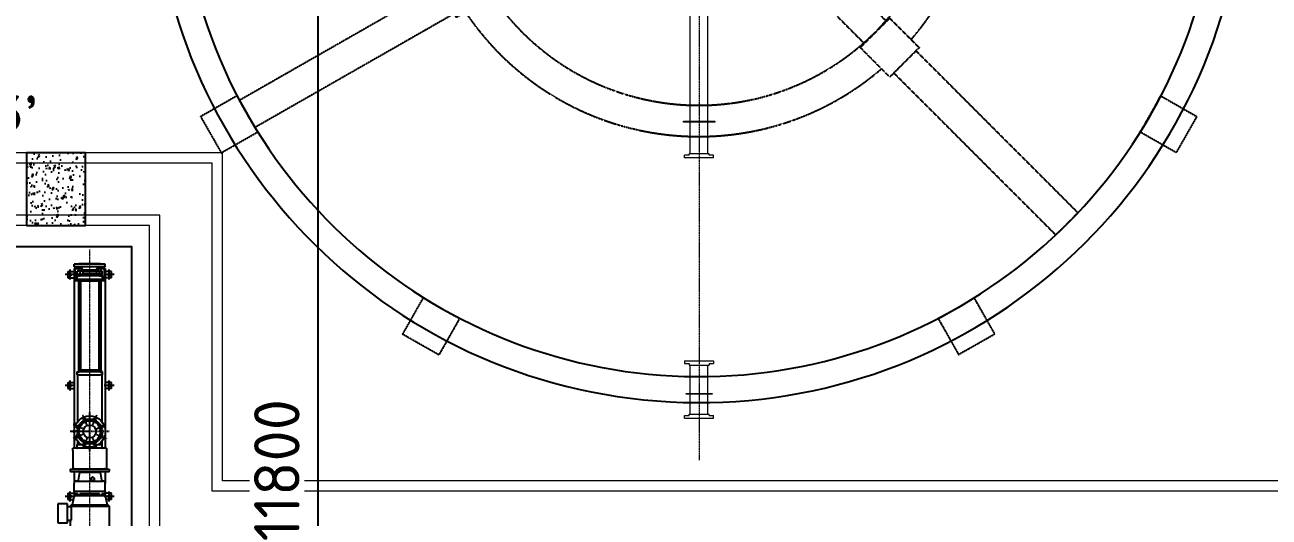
# Model space of a CAD drawing. Header units: inches. Extents: x 8618018 to 8935006, y 2431589 to 2567223.
# Drawn here: x 8653508 to 8665463, y 2482790 to 2487518 of the extents above; entities that cross this region are included whole.
import ezdxf

# ---------------------------------------------------------------- set-up
doc = ezdxf.new("R2010")
doc.units = ezdxf.units.IN
doc.header["$MEASUREMENT"] = 0
for name, pattern in [('CENTER', [2, 1.25, -0.25, 0.25, -0.25]), ('CHAIN', [0.35429999999999995, 0.2362, -0.0295, 0.0591, -0.0295]), ('HIDDEN', [0.375, 0.25, -0.125])]:
    doc.linetypes.add(name, pattern=pattern)
doc.layers.get('Defpoints').update_dxf_attribs({"color": 252})
for name, color, linetype in [('Civil', 252, 'Continuous'), ('EQ', 252, 'Continuous'), ('TEXT', 252, 'Continuous')]:
    doc.layers.add(name, color=color, linetype=linetype)
for name, color, linetype, lineweight in [('CL', 252, 'CENTER', 5), ('DIM', 252, 'Continuous', 13), ('PUDDLE', 252, 'Continuous', 5), ('TRENCH', 252, 'Continuous', 13)]:
    doc.layers.add(name, color=color, linetype=linetype, lineweight=lineweight)
doc.styles.add('ISOCPEUR', font='isocpeur.ttf')
doc.styles.add('TIT', font='romand.shx')
doc.dimstyles.new('DIM', dxfattribs={"dimscale": 175, "dimtxt": 2.5, "dimasz": 2.5, "dimexe": 0.875, "dimexo": 0.875, "dimgap": 1, "dimtad": 1, "dimdec": 0, "dimzin": 9, "dimdsep": 46, "dimtxsty": 'ISOCPEUR', "dimblk": 'OBLIQUE', "dimcen": 0.09, "dimclrd": 256, "dimclre": 256, "dimclrt": 252, "dimadec": 0, "dimazin": 0, "dimtfac": 1, "dimtdec": 0, "dimtmove": 0, "dimatfit": 3, "dimfxl": 1, "dimtfill": 1, "dimtolj": 1, "dimtzin": 0, "dimarcsym": 0})

# ---------------------------------------------------------------- blocks, each defined once
blk = doc.blocks.new('6so')
for p, q in [((-1, 5.5), (-1, 3.780000000000655)), ((0, 5.5), (-1, 5.5)), ((0, 5.5), (0, -5.5)), ((-1, 3.780000000000655), (-1.559999999999945, 3.7800000000002)), ((-1.559999999999945, 3.7800000000002), (-1.559999999999945, -3.780000000000655)), ((-1, -3.780000000000655), (-1.559999999999945, -3.780000000000655)), ((-1, -3.780000000000655), (-1, -5.5)), ((0, -5.5), (-1, -5.5))]:
    blk.add_line(p, q)
blk = doc.blocks.new('A$C1cf937d4')
at = {"layer": 'Civil', "linetype": 'HIDDEN'}
for p, q in [((-1874.800694378093, 2086.932728734799), (-3429.391711534932, 3641.523745892104)), ((-2086.932728733867, 1874.800694378559), (-3641.617532730103, 3429.485498376191)), ((4262.382150085643, 2608.725796874147), (2343.699790444225, 1513.112793071661)), ((4411.157334074378, 2348.214866481721), (2492.461942141876, 1252.594420932233)), ((-359.2967445477843, 571.4287789030932), (-1591.74936751835, 1803.881401875988)), ((-571.4287789035589, 359.2967445473187), (-1803.881401875988, 1591.749367520213)), ((1996.085762564093, 1314.616962150671), (495.878024443984, 457.962864076253)), ((2144.847914261743, 1054.098590011243), (645.3525232858956, 197.851259002462)), ((-646.4248523823917, -194.3190938225016), (-2154.437361722812, -1055.429900845047)), ((-498.3750478271395, -455.2442330271006), (-2005.675210023299, -1315.948272984475)), ((1800.354712093249, -1588.222677735612), (571.4287789035589, -359.2967445445247)), ((1588.222677737474, -1800.354712091852), (359.2967445477843, -571.4287789012305)), ((-2502.051389602944, -1253.925731766038), (-4420.733749244362, -2349.538735568523)), ((-2353.289237905294, -1514.444103905465), (-4271.971597546712, -2610.057107707951)), ((3638.090842949226, -3425.958808591589), (2083.406038952991, -1871.274004594423)), ((3425.958808593452, -3638.09084294783), (1871.274004595354, -2083.406038950197))]:
    blk.add_line(p, q, dxfattribs=at)
for points in [[(-1776.65654495731, 4674.888792538084), (-1904.137566277757, 5056.99359773146), (-1524.697850387543, 5183.585469526704), (-1397.289392119274, 4801.698152470868, 0.02000800960468786), (-1776.656545765698, 4674.888792231213)], [(-2648.512434044853, -4242.867470765486, 0.02000801966171532), (-2300.889212079346, -4440.75205355091), (-2500.30014815554, -4792.000667801127), (-2848.151718808338, -4594.518302020617), (-2648.512435497716, -4242.867469860241)]]:
    blk.add_lwpolyline(points, format="xyb", dxfattribs=at)
for points in [[(1771.798339182511, 4674.360681095161), (1899.772033169866, 5057.942197021563), (1520.332317277789, 5184.534068816807), (1392.46886366792, 4801.282981507014, -0.02000801383391155)], [(-4440.323672451079, 2304.61848228192), (-4787.727592788637, 2502.994336828124), (-4589.378057191148, 2850.352166347206), (-4241.902707682922, 2651.935524054803, 0.02000800690170747)], [(4434.432559886947, 2303.928057715762), (4785.650763720274, 2504.481958342716), (4582.482982397079, 2860.277697093785), (4230.900967191905, 2659.516051569488, -0.02049444915521895)], [(-4440.681900897995, -2303.928635797463), (-4789.464381936938, -2503.091681106016), (-4591.114846339449, -2850.449510625098), (-4242.314937571064, -2651.276513670571, -0.02000800636181457)], [(4434.790683221072, -2303.238151209895), (4782.177185423672, -2501.604059584904), (4583.827649826184, -2848.961889103986), (4236.477766584605, -2650.61689102184, 0.02000800672101009)], [(2295.851168937981, -4440.12493063556), (2493.149605792016, -4787.652523169294), (2841.001176446676, -4590.170157388784), (2643.420505329967, -4242.145428664982, -0.02000802714897019)]]:
    blk.add_lwpolyline(points, format="xyb", close=True, dxfattribs=at)
for points in [[(-1843.619269888848, 2118.114153224044), (-1560.567943029106, 1835.062826365698), (-1843.410655504093, 1552.220113891177), (-2126.461982361972, 1835.271440749522)], [(2522.151557026431, 1200.600751503836), (2174.537529144436, 1002.104920582846), (1976.187993546948, 1349.462750101928), (2323.802021428943, 1547.958581022918)], [(-2530.939313560724, -1203.336016317829), (-2183.325285678729, -1004.840185396839), (-1984.975750083104, -1352.198014915921), (-2332.589777963236, -1550.693845836911)], [(1831.744750967249, -2122.935292579699), (1548.693424107507, -1839.883965721354), (1831.536136582494, -1557.041253246367), (2114.587463442236, -1840.092580105178)]]:
    blk.add_lwpolyline(points, close=True, dxfattribs=at)
blk.add_circle((0, 0), 675, dxfattribs=at)
for centre, radius, start, end in [((-3.124820571392775, 0), 5000, 133.2555371512354, 136.6938001293376), ((-3.951808961108327, 3.565705014858395), 2697.931005575505, 33.73205656625596, 130.7863915838828), ((-3.951808961108327, 3.565705014858395), 2397.931005575505, 34.23404978623863, 204.7860567023536), ((-3.951808961108327, 3.565705014858395), 2697.931005575505, 139.2889661425063, 176.8507369024956), ((0, 1.782852507662028), 2695.116213978893, 319.1030394563755, 25.26650527581505), ((-3.951808961108327, 3.565705014858395), 2397.931005575505, 214.3547445198648, 25.2207277748172), ((-3.951808961108327, 3.565705014858395), 2697.931005575172, 176.8507369024956, 205.3366606823564), ((-3.951808961108327, 3.565705014858395), 2697.931005575505, 213.8392586844001, 310.7110338400915), ((-3.124820571392775, 0), 5000, 313.3061997952317, 316.7444628487646)]:
    blk.add_arc(centre, radius, start, end, dxfattribs=at)
blk = doc.blocks.new('2')
for p, q in [((983253.5364856324, 2753841.446768465), (983293.5364856324, 2753841.446768465)), ((983253.5364856324, 2753841.446768465), (983253.5364856324, 2753801.446768465)), ((983493.5364856324, 2753887.446768465), (983293.5364856324, 2753887.446768465)), ((983293.5364856324, 2753870.446768465), (983293.5364856324, 2753887.446768465)), ((983493.5364856324, 2753870.446768465), (983293.5364856324, 2753870.446768465)), ((983293.5364856324, 2753861.446768465), (983293.5364856324, 2752708.946768465)), ((983293.5364856324, 2753861.446768465), (983301.0364856324, 2753861.446768465)), ((983301.0364856324, 2753861.446768465), (983323.5364856324, 2753861.446768465)), ((983301.0364856324, 2753781.446768465), (983301.0364856324, 2753861.446768465)), ((983313.5364856324, 2753812.946768465), (983313.5364856324, 2753843.946768465)), ((983349.0864856327, 2753843.946768465), (983313.5364856324, 2753843.946768465)), ((983324.5364856324, 2753890.446768465), (983322.8044348247, 2753887.446768465)), ((983323.5364856324, 2753861.446768465), (983338.5364856324, 2753861.446768465)), ((983323.5364856324, 2753843.946768465), (983323.5364856324, 2753861.446768465)), ((983324.2864856324, 2753818.946768465), (983324.2864856324, 2753824.946768465)), ((983462.5364856324, 2753890.446768465), (983324.5364856324, 2753890.446768465)), ((983349.0864856327, 2753825.446768465), (983334.1895657252, 2753812.946768465)), ((983337.7864856324, 2753824.946768465), (983337.7864856324, 2753818.946768465)), ((983338.5364856324, 2753861.446768465), (983338.5364856324, 2753843.946768465)), ((983338.5364856324, 2753861.446768465), (983344.6589856325, 2753861.446768465)), ((983349.0864856327, 2753850.446768465), (983343.054172684, 2753865.433881381)), ((983437.9864856326, 2753850.446768465), (983349.0864856327, 2753850.446768465)), ((983349.0864856327, 2753841.716939057), (983349.0864856327, 2753850.446768465)), ((983437.9864856326, 2753841.716939057), (983349.0864856327, 2753841.716939057)), ((983351.2864856324, 2753840.446768465), (983349.0864856327, 2753841.716939057)), ((983437.9864856326, 2753840.446768465), (983349.0864856327, 2753840.446768465)), ((983349.0864856327, 2753840.446768465), (983349.0864856327, 2753825.446768465)), ((983437.9864856326, 2753825.446768465), (983349.0864856327, 2753825.446768465)), ((983435.7864856324, 2753840.446768465), (983437.9864856326, 2753841.716939057)), ((983437.9864856326, 2753850.446768465), (983444.0187985813, 2753865.433881381)), ((983437.9864856326, 2753841.716939057), (983437.9864856326, 2753850.446768465)), ((983473.5364856324, 2753843.946768465), (983437.9864856326, 2753843.946768465)), ((983437.9864856326, 2753840.446768465), (983437.9864856326, 2753825.446768465)), ((983437.9864856326, 2753825.446768465), (983452.8834055401, 2753812.946768465)), ((983442.4139856324, 2753861.446768465), (983448.5364856324, 2753861.446768465)), ((983448.5364856324, 2753861.446768465), (983463.5364856324, 2753861.446768465)), ((983448.5364856324, 2753843.946768465), (983448.5364856324, 2753861.446768465)), ((983449.2864856324, 2753818.946768465), (983449.2864856324, 2753824.946768465)), ((983462.5364856324, 2753890.446768465), (983464.2685364401, 2753887.446768465)), ((983462.7864856324, 2753824.946768465), (983462.7864856324, 2753818.946768465)), ((983463.5364856324, 2753861.446768465), (983463.5364856324, 2753843.946768465)), ((983463.5364856324, 2753861.446768465), (983486.0364856324, 2753861.446768465)), ((983473.5364856324, 2753812.946768465), (983473.5364856324, 2753843.946768465)), ((983486.0364856324, 2753861.446768465), (983493.5364856324, 2753861.446768465)), ((983486.0364856324, 2753861.446768465), (983486.0364856324, 2753781.446768465)), ((983493.5364856324, 2753870.446768465), (983493.5364856324, 2753887.446768465)), ((983493.5364856324, 2753861.446768465), (983493.5364856324, 2752708.946768465)), ((983533.5364856324, 2753841.446768465), (983493.5364856324, 2753841.446768465)), ((983533.5364856324, 2753801.446768465), (983533.5364856324, 2753841.446768465)), ((983253.5364856324, 2753801.446768465), (983293.5364856324, 2753801.446768465)), ((983321.0364856324, 2753781.446768465), (983301.0364856324, 2753781.446768465)), ((983311.0364856324, 2753812.946768465), (983311.0364856324, 2753789.946768465)), ((983311.0364856324, 2753812.946768465), (983326.0364856324, 2753812.946768465)), ((983326.0364856324, 2753789.946768465), (983311.0364856324, 2753789.946768465)), ((983313.5364856324, 2753789.946768465), (983313.5364856324, 2753783.946768465)), ((983321.0364856324, 2753783.946768465), (983313.5364856324, 2753783.946768465)), ((983321.0364856324, 2753780.446768465), (983321.0364856324, 2753789.946768465)), ((983321.0364856324, 2753780.446768465), (983322.1291083726, 2753780.446768465)), ((983322.1291083726, 2753789.946768465), (983322.1291083726, 2753198.446768465)), ((983461.0364856324, 2753812.946768465), (983326.0364856324, 2753812.946768465)), ((983461.0364856324, 2753789.946768465), (983326.0364856324, 2753789.946768465)), ((983334.1291083726, 2753789.946768465), (983334.1291083726, 2753198.446768465)), ((983334.1291083726, 2753780.446768465), (983452.9438628922, 2753780.446768465)), ((983452.9438628922, 2753789.946768465), (983452.9438628922, 2753198.446768465)), ((983461.0364856324, 2753812.946768465), (983476.0364856324, 2753812.946768465)), ((983476.0364856324, 2753789.946768465), (983461.0364856324, 2753789.946768465)), ((983464.9438628922, 2753789.946768465), (983464.9438628922, 2753198.446768465)), ((983464.9438628922, 2753780.446768465), (983466.0364856324, 2753780.446768465)), ((983466.0364856324, 2753780.446768465), (983466.0364856324, 2753789.946768465)), ((983473.5364856324, 2753783.946768465), (983466.0364856324, 2753783.946768465)), ((983486.0364856324, 2753781.446768465), (983466.0364856324, 2753781.446768465)), ((983473.5364856324, 2753783.946768465), (983473.5364856324, 2753789.946768465)), ((983476.0364856324, 2753789.946768465), (983476.0364856324, 2753812.946768465)), ((983533.5364856324, 2753801.446768465), (983493.5364856324, 2753801.446768465)), ((983311.0364856324, 2753198.446768465), (983326.0364856324, 2753198.446768465)), ((983311.0364856324, 2753198.446768465), (983311.0364856324, 2753179.446768465)), ((983322.1291083726, 2753208.446768465), (983321.0364856324, 2753208.446768465)), ((983321.0364856324, 2753208.446768465), (983321.0364856324, 2753198.446768465)), ((983461.0364856324, 2753198.446768465), (983326.0364856324, 2753198.446768465)), ((983452.9438628922, 2753208.446768465), (983334.1291083726, 2753208.446768465)), ((983461.0364856324, 2753198.446768465), (983476.0364856324, 2753198.446768465)), ((983466.0364856324, 2753208.446768465), (983464.9438628922, 2753208.446768465)), ((983466.0364856324, 2753208.446768465), (983466.0364856324, 2753198.446768465)), ((983476.0364856324, 2753179.446768465), (983476.0364856324, 2753198.446768465)), ((983253.5364856324, 2753131.446768465), (983293.5364856324, 2753131.446768465)), ((983253.5364856324, 2753131.446768465), (983253.5364856324, 2753091.446768465)), ((983326.0364856324, 2753179.446768465), (983311.0364856324, 2753179.446768465)), ((983316.0364856324, 2753179.446768465), (983316.0364856324, 2752879.642891764)), ((983326.0364856324, 2753179.446768465), (983461.0364856324, 2753179.446768465)), ((983476.0364856324, 2753179.446768465), (983461.0364856324, 2753179.446768465)), ((983471.0364856324, 2753179.446768465), (983471.0364856324, 2752879.642891764)), ((983533.5364856324, 2753131.446768465), (983493.5364856324, 2753131.446768465)), ((983533.5364856324, 2753091.446768465), (983533.5364856324, 2753131.446768465)), ((983253.5364856324, 2753091.446768465), (983293.5364856324, 2753091.446768465)), ((983533.5364856324, 2753091.446768465), (983493.5364856324, 2753091.446768465)), ((983316.0364856324, 2752855.31459417), (983316.0364856324, 2752838.808291938)), ((983316.0364856324, 2752794.085244992), (983316.0364856324, 2752777.57894276)), ((983471.0364856324, 2752855.31459417), (983471.0364856324, 2752838.808291938)), ((983471.0364856324, 2752794.085244992), (983471.0364856324, 2752777.57894276)), ((983501.0364856324, 2752708.946768465), (983286.0364856324, 2752708.946768465)), ((983286.0364856324, 2752693.946768465), (983286.0364856324, 2752708.946768465)), ((983313.5364856324, 2752734.446768465), (983336.3001335477, 2752734.446768465)), ((983313.5364856324, 2752711.446768465), (983313.5364856324, 2752734.446768465)), ((983313.5364856324, 2752711.446768465), (983473.5364856324, 2752711.446768465)), ((983313.5364856324, 2752710.946768465), (983313.5364856324, 2752711.446768465)), ((983313.5364856324, 2752711.446768465), (983473.5364856324, 2752711.446768465)), ((983316.0364856324, 2752753.250645166), (983316.0364856324, 2752734.446768465)), ((983358.9774775445, 2752734.446768465), (983366.8661445421, 2752734.446768465)), ((983420.2068267227, 2752734.446768465), (983428.0954937208, 2752734.446768465)), ((983450.7728377176, 2752734.446768465), (983473.5364856324, 2752734.446768465)), ((983471.0364856324, 2752753.250645166), (983471.0364856324, 2752734.446768465)), ((983473.5364856324, 2752711.446768465), (983473.5364856324, 2752734.446768465)), ((983473.5364856324, 2752710.946768465), (983473.5364856324, 2752711.446768465)), ((983501.0364856324, 2752708.946768465), (983501.0364856324, 2752693.946768465)), ((983286.0364856324, 2752693.946768465), (983286.0364856324, 2752578.446768465)), ((983501.0364856324, 2752693.946768465), (983501.0364856324, 2752578.446768465)), ((983268.5364856324, 2752576.446768465), (983518.5364856324, 2752576.446768465)), ((983268.5364856324, 2752576.446768465), (983268.5364856324, 2752563.446768465)), ((983271.5364856324, 2752560.446768465), (983515.5364856324, 2752560.446768465)), ((983286.0364856324, 2752578.446768465), (983501.0364856324, 2752578.446768465)), ((983293.5364856324, 2752578.446768465), (983293.5364856324, 2752576.446768465)), ((983293.5364856324, 2752560.446768465), (983293.5364856324, 2752484.446768465)), ((983296.0364856324, 2752576.446768465), (983296.0364856324, 2752578.446768465)), ((983327.5364856324, 2752555.446768465), (983318.8278396875, 2752506.057583044)), ((983327.5364856324, 2752555.446768465), (983459.5364856324, 2752555.446768465)), ((983459.5364856324, 2752555.446768465), (983468.2451315774, 2752506.057583044)), ((983491.0364856324, 2752578.446768465), (983491.0364856324, 2752576.446768465)), ((983493.5364856324, 2752578.446768465), (983493.5364856324, 2752576.446768465)), ((983493.5364856324, 2752560.446768465), (983493.5364856324, 2752484.446768465)), ((983518.5364856324, 2752576.446768465), (983518.5364856324, 2752563.446768465)), ((983293.5364856324, 2752433.446768465), (983293.5364856324, 2752484.446768465)), ((983308.5364856324, 2752499.446768465), (983478.5364856324, 2752499.446768465)), ((983403.0392458043, 2752506.057585421), (983402.6989098391, 2752513.446768465)), ((983403.0393383973, 2752506.055576592), (983403.0392459291, 2752506.057583044)), ((983403.0393383973, 2752506.055576592), (983403.0393383973, 2752513.446768465)), ((983403.0393383973, 2752506.055576592), (983422.3578549232, 2752506.055576592)), ((983412.872597673, 2752523.446768465), (983412.0789195942, 2752523.446768465)), ((983422.3578549232, 2752513.446768465), (983422.3578549232, 2752506.055576592)), ((983493.5364856324, 2752433.446768465), (983493.5364856324, 2752484.446768465)), ((983253.5364856324, 2752421.446768465), (983293.5364856324, 2752421.446768465)), ((983253.5364856324, 2752421.446768465), (983253.5364856324, 2752381.446768465)), ((983293.5364856324, 2752406.446768465), (983281.0364856324, 2752347.446768465)), ((983493.5364856324, 2752433.446768465), (983293.5364856324, 2752433.446768465)), ((983293.5364856324, 2752433.446768465), (983293.5364856324, 2752406.446768465)), ((983293.5364856324, 2752406.446768465), (983493.5364856324, 2752406.446768465)), ((983294.5364856324, 2752433.446768465), (983294.5364856324, 2752418.446768465)), ((983316.8198867366, 2752418.446768465), (983294.5364856324, 2752418.446768465)), ((983313.5364856324, 2752418.446768465), (983313.5364856324, 2752406.446768465)), ((983316.8198867366, 2752418.446768465), (983316.8198867366, 2752406.446768465)), ((983456.1109489049, 2752418.446768465), (983330.9620223604, 2752418.446768465)), ((983330.9620223604, 2752418.446768465), (983330.9620223604, 2752406.446768465)), ((983344.4826926426, 2752418.446768465), (983344.4826926426, 2752406.446768465)), ((983442.5902786222, 2752418.446768465), (983442.5902786222, 2752406.446768465)), ((983456.1109489049, 2752418.446768465), (983456.1109489049, 2752406.446768465)), ((983492.5364856324, 2752418.446768465), (983470.2530845287, 2752418.446768465)), ((983470.2530845287, 2752418.446768465), (983470.2530845287, 2752406.446768465)), ((983473.5364856324, 2752418.446768465), (983473.5364856324, 2752406.446768465)), ((983492.5364856324, 2752433.446768465), (983492.5364856324, 2752418.446768465)), ((983493.5364856324, 2752433.446768465), (983493.5364856324, 2752406.446768465)), ((983533.5364856324, 2752421.446768465), (983493.5364856324, 2752421.446768465)), ((983493.5364856324, 2752406.446768465), (983506.0364856324, 2752347.446768465)), ((983533.5364856324, 2752381.446768465), (983533.5364856324, 2752421.446768465)), ((983189.5364856324, 2752353.446768465), (983189.5364856324, 2752231.446768465)), ((983250.3364856327, 2752353.446768465), (983189.5364856324, 2752353.446768465)), ((983250.3364856327, 2752231.446768465), (983250.3364856327, 2752353.446768465)), ((983276.05580637, 2752335.146768465), (983250.3364856327, 2752335.146768465)), ((983253.5364856324, 2752381.446768465), (983288.2398754628, 2752381.446768465)), ((983276.5164856324, 2752347.446768465), (983268.5364856324, 2752339.466768465)), ((983268.5364856324, 2752339.466768465), (983518.5364856324, 2752339.466768465)), ((983268.5364856324, 2752339.466768465), (983268.5364856324, 2752335.146768465)), ((983276.05580637, 2752249.746768465), (983276.05580637, 2752335.146768465)), ((983276.5164856324, 2752347.446768465), (983510.5564856324, 2752347.446768465)), ((983533.5364856324, 2752381.446768465), (983498.833095802, 2752381.446768465)), ((983510.5564856324, 2752347.446768465), (983518.5364856324, 2752339.466768465)), ((983518.5364856324, 2752339.466768465), (983518.5364856324, 2752120.426768465)), ((983189.5364856324, 2752231.446768465), (983250.3364856327, 2752231.446768465)), ((983250.3364856327, 2752249.746768465), (983276.05580637, 2752249.746768465)), ((983268.5364856324, 2752249.746768465), (983268.5364856324, 2752120.426768465)), ((983260.5364856324, 2752112.446768465), (983526.5364856324, 2752112.446768465)), ((983260.5364856324, 2752112.446768465), (983260.5364856324, 2752015.446768465)), ((983268.5364856324, 2752120.426768465), (983518.5364856324, 2752120.426768465)), ((983276.5164856324, 2752112.446768465), (983268.5364856324, 2752120.426768465)), ((983510.5564856324, 2752112.446768465), (983518.5364856324, 2752120.426768465)), ((983526.5364856324, 2752112.446768465), (983526.5364856324, 2752015.446768465)), ((983280.5364856324, 2751995.446768465), (983506.5364856324, 2751995.446768465))]:
    blk.add_line(p, q)
at = {"linetype": 'CHAIN', "ltscale": 7.111627578735352}
for p, q in [((983268.5364856324, 2753789.446768465), (983268.5364856324, 2753853.446768465)), ((983518.5364856324, 2753789.446768465), (983518.5364856324, 2753853.446768465)), ((983300.5364856324, 2753821.446768465), (983236.5364856324, 2753821.446768465)), ((983550.5364856324, 2753821.446768465), (983486.5364856324, 2753821.446768465)), ((983300.5364856324, 2753111.446768465), (983236.5364856324, 2753111.446768465)), ((983268.5364856324, 2753079.446768465), (983268.5364856324, 2753143.446768465)), ((983550.5364856324, 2753111.446768465), (983486.5364856324, 2753111.446768465)), ((983518.5364856324, 2753079.446768465), (983518.5364856324, 2753143.446768465)), ((983300.5364856324, 2752401.446768465), (983236.5364856324, 2752401.446768465)), ((983268.5364856324, 2752369.446768465), (983268.5364856324, 2752433.446768465)), ((983550.5364856324, 2752401.446768465), (983486.5364856324, 2752401.446768465)), ((983518.5364856324, 2752369.446768465), (983518.5364856324, 2752433.446768465))]:
    blk.add_line(p, q, dxfattribs=at)
at = {"linetype": 'CHAIN', "ltscale": 7.556110382080078}
for p, q in [((983375.933047744, 2752858.94522696), (983349.910574343, 2752921.769035171)), ((983437.1623969222, 2752921.769035171), (983411.1399235213, 2752858.94522696)), ((983351.038027137, 2752834.050206354), (983288.2142189262, 2752860.072679754)), ((983351.038027137, 2752798.843330576), (983288.2142189262, 2752772.820857175)), ((983436.0349441282, 2752834.050206354), (983498.8587523387, 2752860.072679754)), ((983436.0349441282, 2752798.843330576), (983498.8587523387, 2752772.820857175)), ((983375.933047744, 2752773.94830997), (983349.910574343, 2752711.124501759)), ((983411.1399235213, 2752773.94830997), (983437.1623969222, 2752711.124501759))]:
    blk.add_line(p, q, dxfattribs=at)
at = {"linetype": 'CHAIN', "ltscale": 23.99096870422363}
for p, q in [((983393.5364856324, 2752691.446768465), (983393.5364856324, 2752941.446768465)), ((983518.5364856324, 2752816.446768465), (983268.5364856324, 2752816.446768465))]:
    blk.add_line(p, q, dxfattribs=at)
at = {"flags": 128}
for points in [[(983402.6989098391, 2752513.446768465), (983402.6897617183, 2752514.070957842), (983402.7206530175, 2752514.704283419), (983402.7932884297, 2752515.34318799), (983402.9092880092, 2752515.982054415), (983403.0688556037, 2752516.615484896), (983403.2712646327, 2752517.238253298), (983403.5157157979, 2752517.845333757), (983403.8002743325, 2752518.432501497), (983404.122071465, 2752518.995398226), (983404.4780828557, 2752519.529713335), (983404.8640372357, 2752520.031956377), (983405.2749552331, 2752520.499132814), (983405.711713036, 2752520.933979692), (983406.1842956147, 2752521.346043291), (983406.690302094, 2752521.730831804), (983407.2266234956, 2752522.083414736), (983407.7892472348, 2752522.400215807), (983408.3738102517, 2752522.67821187), (983408.9760925374, 2752522.914704027), (983409.5914842687, 2752523.108414354), (983410.2148141465, 2752523.258398714), (983410.8408500752, 2752523.364046755), (983411.4640822015, 2752523.426340761), (983412.0789196095, 2752523.446768465)], [(983403.0393381915, 2752513.446768465), (983403.0596675477, 2752514.081543627), (983403.121563395, 2752514.724920931), (983403.2263894877, 2752515.371349993), (983403.3750875792, 2752516.015375795), (983403.5669889054, 2752516.651838961), (983403.8010444245, 2752517.275675478), (983404.0759994588, 2752517.882288637), (983404.3892623982, 2752518.467634859), (983404.7377767167, 2752519.027489366), (983405.1181723676, 2752519.557846727), (983405.5257882676, 2752520.05557889), (983405.9556378922, 2752520.517805757), (983406.4131059251, 2752520.951431932), (983406.9048883519, 2752521.362017336), (983407.4279524884, 2752521.744650545), (983407.9790415368, 2752522.09476346), (983408.5540558896, 2752522.409084978), (983409.1487063966, 2752522.684687319), (983409.7588982186, 2752522.919081392), (983410.3800561032, 2752523.111113253), (983411.0071649156, 2752523.259819689), (983411.6351558766, 2752523.364609423), (983412.2587468228, 2752523.426455202), (983412.872597178, 2752523.446768465)], [(983412.872597178, 2752523.446768465), (983413.4850372872, 2752523.426455202), (983414.104362925, 2752523.364609423), (983414.7251953683, 2752523.259819689), (983415.342260798, 2752523.111113253), (983415.9506787858, 2752522.919081392), (983416.5456642709, 2752522.684687319), (983417.1229114137, 2752522.409084978), (983417.6787104211, 2752522.09476346), (983418.2091941438, 2752521.744650545), (983418.7107076249, 2752521.362017336), (983419.1804756722, 2752520.951431932), (983419.615947207, 2752520.517805757), (983420.0237884126, 2752520.05557889), (983420.4093541703, 2752519.557846727), (983420.7681383691, 2752519.027489366), (983421.0959662995, 2752518.467634859), (983421.3899173341, 2752517.882288637), (983421.6473664842, 2752517.275675478), (983421.8661131463, 2752516.651838961), (983422.0451774201, 2752516.015375795), (983422.1837510667, 2752515.371349993), (983422.2813572488, 2752514.724920931), (983422.3389520249, 2752514.081543627), (983422.3578538499, 2752513.446768465)]]:
    blk.add_lwpolyline(points, dxfattribs=at)
for centre, radius in [((983268.5364856324, 2753821.446768465), 7.000000000000001), ((983518.5364856324, 2753821.446768465), 7.000000000000001), ((983268.5364856324, 2753111.446768465), 7.000000000000001), ((983518.5364856324, 2753111.446768465), 7.000000000000001), ((983393.5364856324, 2752816.446768465), 100), ((983393.5364856324, 2752816.446768465), 70.73205080756888), ((983393.5364856324, 2752816.446768465), 69), ((983362.9218110433, 2752890.357131066), 9.000000000000002), ((983424.1511602215, 2752890.357131066), 9.000000000000002), ((983319.6261230316, 2752847.061443054), 9.000000000000002), ((983319.6261230316, 2752785.832093876), 9.000000000000002), ((983393.5364856324, 2752816.446768465), 41.25), ((983467.4468482337, 2752847.061443054), 9.000000000000002), ((983467.4468482337, 2752785.832093876), 9.000000000000002), ((983362.9218110433, 2752742.536405864), 9.000000000000002), ((983424.1511602215, 2752742.536405864), 9.000000000000002), ((983268.5364856324, 2752401.446768465), 7.000000000000001), ((983518.5364856324, 2752401.446768465), 7.000000000000001)]:
    blk.add_circle(centre, radius)
at = {"linetype": 'CHAIN', "ltscale": 23.99096870422363}
blk.add_circle((983393.5364856324, 2752816.446768465), 80, dxfattribs=at)
for centre, radius, start, end in [((983331.0364856324, 2753824.946768465), 6.749999999999996, 360, 180), ((983331.0364856324, 2753821.446768465), 7.000000000000004, 15.35888558443908, 164.6411144155609), ((983335.6327741346, 2753862.446768465), 8.000000000000002, 21.92478521781858, 89.99999999999999), ((983451.4401971307, 2753862.446768465), 8, 89.99999999999999, 158.0752147821814), ((983456.0364856324, 2753824.946768465), 6.749999999999996, 360, 180), ((983456.0364856324, 2753821.446768465), 7.000000000000001, 15.35888558443908, 164.6411144155609), ((983331.0364856324, 2753821.446768465), 6.999999999999998, 195.3588855844391, 344.6411144155609), ((983331.0364856324, 2753818.946768465), 6.750000000000014, 180, 242.7339555568086), ((983331.0364856324, 2753821.446768465), 7.500000000000016, 206.8506659349176, 333.1493340650825), ((983331.0364856324, 2753818.946768465), 6.750000000026018, 297.2660444431914, 298.8692669808425), ((983331.0364856324, 2753818.946768465), 6.750000000000049, 321.1307330230121, 360), ((983456.0364856324, 2753821.446768465), 7.000000000000008, 195.3588855844391, 344.6411144155609), ((983456.0364856324, 2753818.946768465), 6.749999999999891, 180, 218.8692669769879), ((983456.0364856324, 2753821.446768465), 7.50000000000002, 206.8506659349176, 333.1493340650825), ((983456.0364856324, 2753818.946768465), 6.750000000025942, 241.1307330191575, 242.7339555568086), ((983456.0364856324, 2753818.946768465), 6.749999999999988, 297.2660444431914, 360), ((983311.5364856324, 2752710.946768465), 2, 270, 360), ((983475.5364856324, 2752710.946768465), 2, 180, 270), ((983271.5364856324, 2752563.446768465), 3, 180, 270), ((983296.5364856324, 2752576.446768465), 2, 360, 89.99999999999999), ((983322.5364856324, 2752555.446768465), 5.00000000000001, 360, 89.99999999999999), ((983464.5364856324, 2752555.446768465), 5.00000000000001, 89.99999999999999, 180), ((983490.5364856324, 2752576.446768465), 2, 89.99999999999999, 180), ((983515.5364856324, 2752563.446768465), 3, 270, 360), ((983308.5364856324, 2752484.446768465), 15, 89.99999999999999, 180), ((983310.9493776634, 2752507.446768465), 8.000000000000004, 270, 350.000000001095), ((983476.1235936014, 2752507.446768465), 8.000000000000002, 189.999999998905, 270), ((983478.5364856324, 2752484.446768465), 15, 360, 89.99999999999999), ((983280.5364856324, 2752015.446768465), 20, 180, 270), ((983506.5364856324, 2752015.446768465), 20, 270, 360)]:
    blk.add_arc(centre, radius, start, end)
at = {"layer": 'CL', "linetype": 'CHAIN', "ltscale": 1.5}
blk.add_line((983393.5364856324, 2751859.920965369), (983393.5364856324, 2753982.876575123), dxfattribs=at)
blk = doc.blocks.new('A$C39A61CD5')
at = {"layer": 'EQ', "rotation": 180}
blk.add_blockref('2', (983550.5366182658, 2753982.87644899), dxfattribs=at)
blk = doc.blocks.new('_Oblique')
at = {"color": 0, "linetype": 'ByBlock', "lineweight": -2}
blk.add_line((-0.5, -0.5), (0.5, 0.5), dxfattribs=at)
blk = doc.blocks.new('*D267')
at = {"layer": 'Defpoints', "color": 0, "transparency": 16777216}
for p in [(28336.12855757587, 17799.99995488115), (28241.80582709252, 5999.999954880215), (29272.08469026163, 5999.999954880215)]:
    blk.add_point(p, dxfattribs=at)
at = {"layer": 'DIM', "lineweight": -2, "transparency": 16777216}
for p, q in [((28183.00355757587, 17799.99995488115), (28088.68082709253, 17799.99995488115)), ((28241.80582709253, 17799.99995488115), (28241.80582709252, 5999.999954880215)), ((29118.95969026163, 5999.999954880215), (28088.68082709252, 5999.999954880215))]:
    blk.add_line(p, q, dxfattribs=at)
at = {"layer": 'DIM', "lineweight": -2, "transparency": 16777216, "xscale": 437.5, "yscale": 437.5, "zscale": 437.5}
for p, rotation in [((28241.80582709253, 17799.99995488115), 90), ((28241.80582709252, 5999.999954880215), 270)]:
    blk.add_blockref('_Oblique', p, dxfattribs=dict(at, rotation=rotation))
at = {"layer": 'DIM', "color": 252, "transparency": 16777216, "insert": (27848.05582709252, 11899.99995488069), "char_height": 437.5, "attachment_point": 5, "rotation": 90, "style": 'ISOCPEUR', "bg_fill": 3, "box_fill_scale": 1.1, "bg_fill_color": 256, "bg_fill_true_color": 13158600, "bg_fill_transparency": 0}
blk.add_mtext('\\A1;11800', dxfattribs=at)
blk = doc.blocks.new('*D323')
at = {"layer": 'Defpoints', "color": 0, "transparency": 16777216}
for p in [(26169.04386744462, 17799.99995488115), (22842.89473442733, 12271.99995488347), (24662.50000000722, 12271.99995488347)]:
    blk.add_point(p, dxfattribs=at)
at = {"layer": 'DIM', "lineweight": -2, "transparency": 16777216}
for p, q in [((26015.91886744462, 17799.99995488115), (22689.76973442733, 17799.99995488115)), ((22842.89473442733, 17799.99995488115), (22842.89473442733, 12271.99995488347)), ((24509.37500000722, 12271.99995488347), (22689.76973442733, 12271.99995488347))]:
    blk.add_line(p, q, dxfattribs=at)
at = {"layer": 'DIM', "lineweight": -2, "transparency": 16777216, "xscale": 437.5, "yscale": 437.5, "zscale": 437.5}
for p, rotation in [((22842.89473442733, 17799.99995488115), 90), ((22842.89473442733, 12271.99995488347), 270)]:
    blk.add_blockref('_Oblique', p, dxfattribs=dict(at, rotation=rotation))
at = {"layer": 'DIM', "color": 252, "transparency": 16777216, "insert": (22449.14473442733, 15035.99995488232), "char_height": 437.5, "attachment_point": 5, "rotation": 90, "style": 'ISOCPEUR', "bg_fill": 3, "box_fill_scale": 1.1, "bg_fill_color": 256, "bg_fill_true_color": 13158600, "bg_fill_transparency": 0}
blk.add_mtext('\\A1;5528', dxfattribs=at)
blk = doc.blocks.new('GA CRM')
at = {"layer": 'Civil'}
h = blk.add_hatch(dxfattribs=at)
h.set_pattern_fill('AR-CONC', color=256)
h.set_pattern_definition([(49.99999999999999, (-8673739.852366516, -2471897.629310312), (182.184668996004, -15.93908553890308), [19.05, -209.55]), (355, (-8673739.852366516, -2471897.629310312), (-35.24342142496936, 191.0568452390352), [15.24, -167.64058417]), (100.4514447, (-8673724.670359517, -2471898.957563812), (146.9412470903533, 175.1177519121951), [16.1900088, -178.0902446]), (46.1842, (-8673739.852366516, -2471846.829310312), (271.07904089213, -42.04232793272715), [28.57499999999997, -314.3249999999995]), (96.63555760999992, (-8673717.262466518, -2471850.332810313), (237.4041340515031, 247.4261245977216), [24.28502314000001, -267.1356081600001]), (351.18415117, (-8673739.852366516, -2471846.829310312), (237.4041340649771, 247.4261245855327), [22.85996707, -251.4597319200001]), (21.00000000000002, (-8673714.452366518, -2471859.529310313), (151.6143912691325, -102.2651981870876), [19.05, -209.5500000000001]), (326.0000000000001, (-8673714.452366518, -2471859.529310313), (61.80202834764708, 184.1879661223193), [15.24, -167.64]), (71.45144499999996, (-8673701.817833917, -2471868.051410213), (213.4164192787162, 81.92276888590526), [16.1900088, -178.0899376]), (37.50000000000001, (-8673739.852366516, -2471897.629310312), (3.088603250591814, 84.55503887315312), [0, -165.6079999999999, 0, -170.1799999999999, 0, -168.2749999999999]), (7.499999999999995, (-8673739.852366516, -2471897.629310312), (66.81966251030575, 100.1805748181195), [0, -97.02799999999998, 0, -161.7979999999999, 0, -64.13499999999998]), (327.5, (-8673796.494366517, -2471897.629310312), (135.5905951668714, -5.728743992673439), [0, -63.50000000000001, 0, -198.1200000000001, 0, -262.89]), (317.5, (-8673821.894366516, -2471897.629310312), (148.1291813860181, 25.42649103333304), [0, -82.55000000000001, 0, -131.572, 0, -186.69])])
h.paths.add_polyline_path([(25442.62289852649, 14249.99995488301), (26008.89901265688, 14249.99995488301), (26008.89901265688, 14949.99995488301), (25442.62289852649, 14949.99995488301)])
for points in [[(25442.62289852649, 14249.99995488301), (26008.89901265688, 14249.99995488301), (26008.89901265688, 14949.99995488301), (25442.62289852649, 14949.99995488301)], [(24450.00000000745, 14049.49995488487), (26450.00000000745, 14049.49995488487), (26450.00000000745, 10949.49995488487), (24450.00000000745, 10949.49995488487)]]:
    blk.add_lwpolyline(points, close=True, dxfattribs=at)
for radius, start, end in [(5250, 8.701994481258538, 351.1721207563684), (5000, 188.6269265487729, 350.7269274071679)]:
    blk.add_arc((31905, 17799.99995488115), radius, start, end, dxfattribs=at)
at = {"layer": 'CL', "ltscale": 0.7}
blk.add_line((31905, 23399.18909335136), (31905, 11995.81081641093), dxfattribs=at)
at = {"layer": 'PUDDLE'}
for p, q in [((31820.85, 14939.62395487586), (31820.85, 17549.50995488139)), ((31989.15, 14939.62395487586), (31989.15, 17549.50995488139)), ((31820.850000027338, 12439.65897812505), (31820.845942213906, 12910.4116338398)), ((31989.150000021084, 12439.66042884443), (31989.14594220765, 12910.41308455918))]:
    blk.add_line(p, q, dxfattribs=at)
for points in [[(32055.00000000186, 15244.87304734485), (31755.00000000186, 15244.87304734485), (31755.00000000186, 15252.87304734485), (32055.00000000186, 15252.87304734485)], [(31780, 12637.53549059713), (32030, 12637.53549059713), (32030, 12629.53549059713), (31780, 12629.53549059713)]]:
    blk.add_lwpolyline(points, close=True, dxfattribs=at)
at = {"layer": 'TRENCH'}
for p, q in [((27325.00000000745, 14949.99995488022), (24450.00000000559, 14949.99995488301)), ((27325.00000000931, 11799.99995487975), (27325.00000000559, 14949.99995488022)), ((27225.00000000745, 14849.99995488115), (24450.00000000559, 14849.99995488115)), ((27225.00000000745, 11699.99995487975), (27225.00000000931, 14849.99995488115)), ((26725.00000000745, 14349.99995488115), (24450.00000000745, 14349.99995488115)), ((26625.00000000745, 14249.99995488115), (24450.00000000745, 14249.99995488115)), ((37805, 11799.99995487975), (27325.00000000931, 11799.99995487975)), ((38405, 11699.99995487975), (27225.00000000745, 11699.99995487975))]:
    blk.add_line(p, q, dxfattribs=at)
for points in [[(37905, 7799.999954880215), (37905, 11199.99995487975), (26725.00000000931, 11199.99995487975), (26725.00000000745, 14349.99995488115)], [(37805, 7799.999954880215), (37805, 11099.99995487975), (26625.00000000931, 11099.99995487975), (26625.00000000745, 14249.99995488115)]]:
    blk.add_lwpolyline(points, dxfattribs=at)
blk.add_blockref('A$C1cf937d4', (31905, 17799.99995488115))
at = {"color": 253, "linetype": 'Continuous', "xscale": 1.5, "yscale": 1.5, "zscale": 1.5, "rotation": 180}
blk.add_blockref('A$C39A61CD5', (26285.5001989603, 14021.64447567053), dxfattribs=at)
at = {"layer": 'PUDDLE', "yscale": 25.4, "zscale": 25.4}
for p, xscale, rotation in [((31904.99999999441, 14899.99995487602), 25.4, 269.9999999999999), ((31905.00000002421, 12950.0357034849), 25.4, 90.00000000000001), ((31905.00000002421, 12400.0357034849), -25.4, 90)]:
    blk.add_blockref('6so', p, dxfattribs=dict(at, xscale=xscale, rotation=rotation))
at = {"layer": 'DIM'}
for base, p1, p2, picture, middle in [((22842.89473442733, 12271.99995488347), (26169.04386744462, 17799.99995488115), (24662.50000000722, 12271.99995488347), '*D323', (22449.14473442733, 15035.99995488232)), ((28241.80582709252, 5999.999954880215), (28336.12855757587, 17799.99995488115), (29272.08469026163, 5999.999954880215), '*D267', (27848.05582709252, 11899.99995488069))]:
    dim = blk.add_linear_dim(base=base, p1=p1, p2=p2, angle=90, dimstyle='DIM', override={"dimarcsym": 1}, dxfattribs=at)
    dim.commit()
    dim.dimension.update_dxf_attribs({"geometry": picture, "text_midpoint": middle})

msp = doc.modelspace()

# ---------------------------------------------------------------- block references
at = {"color": 252}
msp.add_blockref('GA CRM', (8628080.999999998, 2471340), dxfattribs=at)

# ---------------------------------------------------------------- next in the draw order: texts
at = {"layer": 'TEXT', "color": 3, "style": 'TIT'}
msp.add_text("`R3'", height=316.25, dxfattribs=at).set_placement((8652800.685574746, 2486510))

doc.saveas('drawing.dxf')
